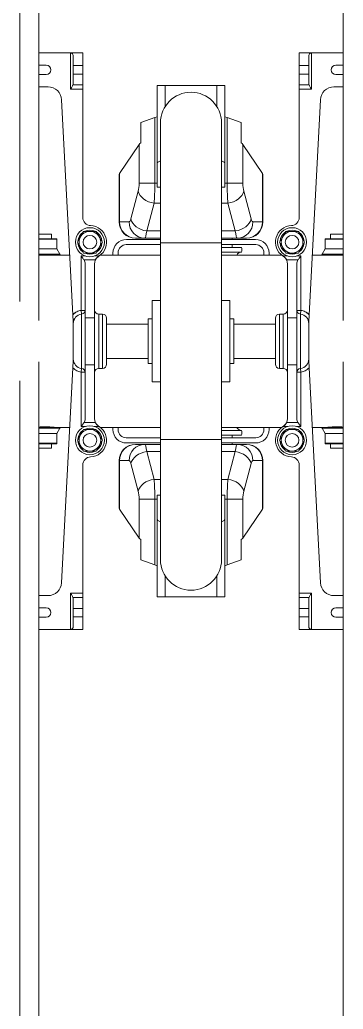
# Model space of a CAD drawing. Header units: feet. Extents: x -17 to 646, y -41 to 598.
# Drawn here: x 428.329 to 429.111, y 555.097 to 557.49 of the extents above; entities that cross this region are included whole.
import ezdxf

# ---------------------------------------------------------------- set-up
doc = ezdxf.new("R2010")
doc.units = ezdxf.units.FT
doc.header["$MEASUREMENT"] = 0

msp = doc.modelspace()

# ---------------------------------------------------------------- linework, layer by layer
at = {"color": 7, "linetype": 'Continuous', "lineweight": 15}
for p, q in [((428.37488, 560.60732), (428.37488, 556.76239)), ((428.37489, 556.76239), (428.37489, 560.60732)), ((429.11089, 560.60732), (429.11089, 556.76239)), ((428.32895, 556.80832), (428.32895, 560.56139)), ((428.32896, 560.56139), (428.32896, 556.80832)), ((428.48126, 557.40952), (428.37488, 557.40952)), ((428.45174, 557.32174), (428.45174, 557.40952)), ((428.4583, 557.3357), (428.4583, 557.40131)), ((428.48126, 557.40952), (428.48126, 557.01169)), ((429.11089, 557.40952), (429.00453, 557.40952)), ((429.00453, 557.40952), (429.00453, 557.01169)), ((429.02749, 557.40131), (429.02749, 557.3357)), ((429.03405, 557.40952), (429.03405, 557.32174)), ((428.39269, 557.37999), (428.37488, 557.37999)), ((428.48126, 557.37875), (428.4583, 557.37875)), ((429.02749, 557.37875), (429.00453, 557.37875)), ((429.11089, 557.37999), (429.09311, 557.37999)), ((428.37488, 557.35702), (428.39269, 557.35702)), ((428.48126, 557.35826), (428.4583, 557.35826)), ((429.00453, 557.35826), (429.02749, 557.35826)), ((429.09311, 557.35702), (429.11089, 557.35702)), ((428.39718, 557.3275), (428.37488, 557.3275)), ((428.48126, 557.32174), (428.45174, 557.32174)), ((428.48126, 557.33199), (428.45759, 557.33199)), ((428.82491, 557.33078), (428.66088, 557.33078)), ((428.66088, 557.33078), (428.66088, 557.08619)), ((428.82491, 557.33078), (428.82491, 557.08619)), ((429.0282, 557.33199), (429.00453, 557.33199)), ((429.03405, 557.32174), (429.00453, 557.32174)), ((429.08861, 557.3275), (429.11089, 557.3275)), ((428.45718, 556.77654), (428.42994, 557.29641)), ((428.72649, 557.31253), (428.72649, 557.31258)), ((428.7593, 557.31253), (428.7593, 557.31258)), ((429.02861, 556.77654), (429.05585, 557.29641)), ((428.62148, 557.24113), (428.65557, 557.25329)), ((428.65557, 557.25329), (428.66088, 557.25519)), ((428.66088, 557.25519), (428.65557, 557.25329)), ((428.65557, 557.09444), (428.65557, 557.25329)), ((428.83022, 557.25329), (428.82491, 557.25519)), ((428.86431, 557.24113), (428.83022, 557.25329)), ((428.83022, 557.25329), (428.83022, 557.09444)), ((428.62148, 557.24113), (428.62148, 557.19201)), ((428.66908, 557.24056), (428.66908, 556.18419)), ((428.81671, 556.18419), (428.81671, 557.24056)), ((428.86431, 557.24113), (428.86431, 557.19201)), ((428.57016, 557.11834), (428.61734, 557.18826)), ((428.61734, 557.18826), (428.61734, 557.09444)), ((428.91563, 557.11834), (428.86845, 557.18826)), ((428.86845, 557.09444), (428.86845, 557.18826)), ((428.56902, 557.11492), (428.56902, 557.00107)), ((428.57016, 557.11834), (428.57016, 557.00107)), ((428.91563, 557.11834), (428.91563, 557.00107)), ((428.91677, 557.11492), (428.91677, 557.00107)), ((428.65557, 557.09444), (428.61734, 557.09444)), ((428.66115, 557.08473), (428.66908, 557.08473)), ((428.81671, 557.08473), (428.82464, 557.08473)), ((428.83022, 557.09444), (428.86845, 557.09444)), ((428.59754, 557.0081), (428.61528, 557.07522)), ((428.88825, 557.0081), (428.87051, 557.07522)), ((428.65351, 557.0464), (428.63577, 556.97928)), ((428.85002, 556.97928), (428.83228, 557.0464)), ((428.56902, 557.00107), (428.59315, 557.00107)), ((428.91677, 557.00107), (428.89264, 557.00107)), ((428.37488, 556.97119), (428.40581, 556.97119)), ((428.37488, 556.96028), (428.4175, 556.96028)), ((428.40581, 556.97119), (428.40581, 556.96028)), ((428.41881, 556.93553), (428.41881, 556.95898)), ((428.66908, 556.95843), (428.58706, 556.95843)), ((428.66908, 556.96171), (428.60839, 556.96171)), ((428.81671, 556.96171), (428.8774, 556.96171)), ((428.89873, 556.95843), (428.81671, 556.95843)), ((428.84228, 556.96171), (428.84228, 556.95843)), ((428.8423, 556.95843), (428.8423, 556.96171)), ((429.06698, 556.93553), (429.06698, 556.95898)), ((429.11089, 556.96028), (429.06829, 556.96028)), ((429.11089, 556.97119), (429.07998, 556.97119)), ((429.07998, 556.96028), (429.07998, 556.97119)), ((428.37488, 556.93553), (428.41881, 556.93553)), ((428.42605, 556.92264), (428.41881, 556.93553)), ((428.41881, 556.93553), (428.42605, 556.92264)), ((428.66908, 556.94596), (428.58641, 556.94596)), ((428.89938, 556.94596), (428.81671, 556.94596)), ((428.81671, 556.93912), (428.8651, 556.93912)), ((428.84228, 556.94596), (428.84228, 556.93912)), ((428.8423, 556.93912), (428.8423, 556.94596)), ((429.05974, 556.92264), (429.06698, 556.93553)), ((429.11089, 556.93553), (429.06698, 556.93553)), ((428.37488, 556.9207), (428.44963, 556.9207)), ((428.47716, 556.78695), (428.47716, 556.91855)), ((428.52097, 556.91855), (428.51941, 556.91755)), ((428.51941, 556.91755), (428.52097, 556.91855)), ((428.52386, 556.9207), (428.66908, 556.9207)), ((428.55426, 556.9207), (428.55426, 556.92562)), ((428.56672, 556.92627), (428.56672, 556.9207)), ((428.81671, 556.92803), (428.8651, 556.92803)), ((428.96193, 556.9207), (428.81671, 556.9207)), ((428.91907, 556.92627), (428.91907, 556.9207)), ((428.93153, 556.9207), (428.93153, 556.92562)), ((428.96638, 556.91755), (428.96482, 556.91855)), ((429.00863, 556.78695), (429.00863, 556.91855)), ((429.11089, 556.9207), (429.03616, 556.9207)), ((428.48424, 556.9091), (428.51183, 556.9091)), ((428.487, 556.52535), (428.487, 556.8994)), ((428.50997, 556.52401), (428.50997, 556.90074)), ((429.00155, 556.9091), (428.97396, 556.9091)), ((428.97582, 556.52401), (428.97582, 556.90074)), ((428.99879, 556.52535), (428.99879, 556.8994)), ((428.6494, 556.8108), (428.6494, 556.61396)), ((428.6494, 556.8108), (428.66908, 556.8108)), ((428.83639, 556.8108), (428.81671, 556.8108)), ((428.83639, 556.8108), (428.83639, 556.61396)), ((428.487, 556.76911), (428.50997, 556.76911)), ((428.51981, 556.77799), (428.52883, 556.77799)), ((428.53867, 556.6566), (428.53867, 556.76815)), ((428.63955, 556.76651), (428.63955, 556.65824)), ((428.63955, 556.76651), (428.6494, 556.76651)), ((428.83639, 556.76651), (428.84624, 556.76651)), ((428.84624, 556.76651), (428.84624, 556.65824)), ((428.94712, 556.6566), (428.94712, 556.76815)), ((428.96598, 556.77799), (428.95696, 556.77799)), ((428.99879, 556.76911), (428.97582, 556.76911)), ((428.4583, 556.75485), (428.45828, 556.75571)), ((428.4583, 556.66947), (428.4583, 556.75528)), ((428.53867, 556.75404), (428.63955, 556.75404)), ((428.84624, 556.75404), (428.94712, 556.75404)), ((429.02749, 556.75485), (429.02751, 556.75571)), ((429.02749, 556.75528), (429.02749, 556.66947)), ((428.63955, 556.67071), (428.53867, 556.67071)), ((428.94712, 556.67071), (428.84624, 556.67071)), ((428.37488, 556.66236), (428.37488, 552.81743)), ((428.37489, 552.81743), (428.37489, 556.66236)), ((428.45718, 556.64821), (428.42994, 556.12834)), ((428.4583, 556.6699), (428.45828, 556.66904)), ((428.487, 556.65565), (428.50997, 556.65565)), ((428.51981, 556.64676), (428.52883, 556.64676)), ((428.6494, 556.65824), (428.63955, 556.65824)), ((428.84624, 556.65824), (428.83639, 556.65824)), ((428.96598, 556.64676), (428.95696, 556.64676)), ((428.99879, 556.65565), (428.97582, 556.65565)), ((429.02749, 556.6699), (429.02751, 556.66904)), ((429.02861, 556.64821), (429.05585, 556.12834)), ((429.11089, 556.66236), (429.11089, 552.81743)), ((428.47716, 556.5062), (428.47716, 556.6378)), ((429.00863, 556.5062), (429.00863, 556.6378)), ((428.32895, 552.86336), (428.32895, 556.61643)), ((428.32896, 556.61643), (428.32896, 552.86336)), ((428.66908, 556.61396), (428.6494, 556.61396)), ((428.83639, 556.61396), (428.81671, 556.61396)), ((428.44963, 556.50405), (428.37488, 556.50405)), ((428.48424, 556.51565), (428.51183, 556.51565)), ((428.51941, 556.5072), (428.52097, 556.5062)), ((428.52097, 556.5062), (428.51941, 556.5072)), ((428.66908, 556.50405), (428.52386, 556.50405)), ((428.55426, 556.49913), (428.55426, 556.50405)), ((428.56672, 556.50405), (428.56672, 556.49848)), ((428.96193, 556.50405), (428.81671, 556.50405)), ((428.91907, 556.49848), (428.91907, 556.50405)), ((428.93153, 556.50405), (428.93153, 556.49913)), ((428.96482, 556.5062), (428.96638, 556.5072)), ((429.00155, 556.51565), (428.97396, 556.51565)), ((429.03616, 556.50405), (429.11089, 556.50405)), ((428.41881, 556.48922), (428.37488, 556.48922)), ((428.42605, 556.50211), (428.41881, 556.48922)), ((428.41881, 556.48922), (428.41881, 556.46577)), ((428.58641, 556.47879), (428.66908, 556.47879)), ((428.81671, 556.49672), (428.8651, 556.49672)), ((428.81671, 556.48563), (428.8651, 556.48563)), ((428.81671, 556.47879), (428.89938, 556.47879)), ((428.84228, 556.48563), (428.84228, 556.47879)), ((428.8423, 556.47879), (428.8423, 556.48563)), ((429.06698, 556.48922), (429.05974, 556.50211)), ((429.06698, 556.46577), (429.06698, 556.48922)), ((429.11089, 556.48922), (429.06698, 556.48922)), ((428.4175, 556.46447), (428.37488, 556.46447)), ((428.40581, 556.46447), (428.40581, 556.45356)), ((428.58706, 556.46633), (428.66908, 556.46633)), ((428.66908, 556.46305), (428.60839, 556.46305)), ((428.89873, 556.46633), (428.81671, 556.46633)), ((428.8774, 556.46305), (428.81671, 556.46305)), ((428.84228, 556.46633), (428.84228, 556.46305)), ((428.8423, 556.46305), (428.8423, 556.46633)), ((429.11089, 556.46447), (429.06829, 556.46447)), ((429.07998, 556.45356), (429.07998, 556.46447)), ((428.40581, 556.45356), (428.37488, 556.45356)), ((428.65351, 556.37835), (428.63577, 556.44548)), ((428.85002, 556.44548), (428.83228, 556.37835)), ((429.11089, 556.45356), (429.07998, 556.45356)), ((428.48126, 556.41307), (428.48126, 556.01524)), ((428.59315, 556.42368), (428.56902, 556.42368)), ((428.56902, 556.30983), (428.56902, 556.42368)), ((428.57016, 556.30641), (428.57016, 556.42368)), ((428.59754, 556.41665), (428.61528, 556.34953)), ((428.87051, 556.34953), (428.88825, 556.41665)), ((428.89264, 556.42368), (428.91677, 556.42368)), ((428.91563, 556.30641), (428.91563, 556.42368)), ((428.91677, 556.30983), (428.91677, 556.42368)), ((429.00453, 556.01524), (429.00453, 556.41307)), ((428.66088, 556.09397), (428.66088, 556.33856)), ((428.66115, 556.34002), (428.66908, 556.34002)), ((428.81671, 556.34002), (428.82464, 556.34002)), ((428.82491, 556.09397), (428.82491, 556.33856)), ((428.61734, 556.23649), (428.61734, 556.33031)), ((428.65557, 556.33031), (428.61734, 556.33031)), ((428.65557, 556.33031), (428.65557, 556.17146)), ((428.83022, 556.33031), (428.86845, 556.33031)), ((428.83022, 556.33031), (428.83022, 556.17146)), ((428.86845, 556.33031), (428.86845, 556.23649)), ((428.57016, 556.30641), (428.61734, 556.23649)), ((428.91563, 556.30641), (428.86845, 556.23649)), ((428.62148, 556.18362), (428.62148, 556.23274)), ((428.86431, 556.23274), (428.86431, 556.18362)), ((428.62148, 556.18362), (428.65557, 556.17146)), ((428.66088, 556.16957), (428.65557, 556.17146)), ((428.65557, 556.17146), (428.66088, 556.16957)), ((428.83022, 556.17146), (428.82491, 556.16957)), ((428.82491, 556.16957), (428.83022, 556.17146)), ((428.86431, 556.18362), (428.83022, 556.17146)), ((428.39718, 556.09725), (428.37488, 556.09725)), ((428.45174, 556.01524), (428.45174, 556.10301)), ((428.45174, 556.10301), (428.48126, 556.10301)), ((428.72649, 556.11222), (428.72649, 556.11217)), ((428.7593, 556.11222), (428.7593, 556.11217)), ((429.03405, 556.10301), (429.00453, 556.10301)), ((429.03405, 556.10301), (429.03405, 556.01524)), ((429.08861, 556.09725), (429.11089, 556.09725)), ((428.45759, 556.09276), (428.48126, 556.09276)), ((428.4583, 556.02344), (428.4583, 556.08905)), ((428.82491, 556.09397), (428.66088, 556.09397)), ((429.0282, 556.09276), (429.00453, 556.09276)), ((429.02749, 556.08905), (429.02749, 556.02344)), ((428.39269, 556.06773), (428.37488, 556.06773)), ((428.4583, 556.06649), (428.48126, 556.06649)), ((429.00453, 556.06649), (429.02749, 556.06649)), ((429.09311, 556.06773), (429.11089, 556.06773)), ((428.37488, 556.04476), (428.39269, 556.04476)), ((428.4583, 556.046), (428.48126, 556.046)), ((429.00453, 556.046), (429.02749, 556.046)), ((429.11089, 556.04476), (429.09311, 556.04476)), ((428.48126, 556.01524), (428.37488, 556.01524)), ((429.11089, 556.01524), (429.00453, 556.01524))]:
    msp.add_line(p, q, dxfattribs=at)
at = {"color": 8, "linetype": 'Continuous', "lineweight": 15}
for p, q in [((428.68056, 557.33078), (428.68056, 557.2801)), ((428.80523, 557.33078), (428.80523, 557.2801)), ((428.66088, 557.09444), (428.65557, 557.09444)), ((428.82491, 557.09444), (428.83022, 557.09444)), ((428.65351, 557.0464), (428.66908, 557.0464)), ((428.83228, 557.0464), (428.81671, 557.0464)), ((428.37488, 556.95898), (428.41881, 556.95898)), ((428.66908, 556.97928), (428.63577, 556.97928)), ((428.81671, 556.97928), (428.85002, 556.97928)), ((429.11089, 556.95898), (429.06698, 556.95898)), ((428.66908, 556.95022), (428.81671, 556.95022)), ((428.37488, 556.92264), (428.42605, 556.92264)), ((428.47716, 556.91855), (428.48741, 556.91855)), ((428.50956, 556.91855), (428.52097, 556.91855)), ((428.97623, 556.91855), (428.96482, 556.91855)), ((428.99838, 556.91855), (429.00863, 556.91855)), ((429.11089, 556.92264), (429.05974, 556.92264)), ((428.47716, 556.78695), (428.4783, 556.77805)), ((428.47716, 556.78695), (428.48696, 556.78695)), ((428.47839, 556.64669), (428.47839, 556.77807)), ((428.51981, 556.64676), (428.51981, 556.77799)), ((428.52883, 556.64676), (428.52883, 556.77799)), ((428.95696, 556.64676), (428.95696, 556.77799)), ((428.96598, 556.64676), (428.96598, 556.77799)), ((428.99883, 556.78695), (429.00863, 556.78695)), ((429.0074, 556.64669), (429.0074, 556.77807)), ((429.00749, 556.77805), (429.00863, 556.78695)), ((428.4783, 556.6467), (428.47716, 556.6378)), ((429.00749, 556.6467), (429.00863, 556.6378)), ((428.47716, 556.6378), (428.48696, 556.6378)), ((429.00863, 556.6378), (428.99883, 556.6378)), ((428.47716, 556.5062), (428.48741, 556.5062)), ((428.50956, 556.5062), (428.52097, 556.5062)), ((428.96482, 556.5062), (428.97623, 556.5062)), ((429.00863, 556.5062), (428.99838, 556.5062)), ((428.42605, 556.50211), (428.37488, 556.50211)), ((429.11089, 556.50211), (429.05974, 556.50211)), ((428.41881, 556.46577), (428.37488, 556.46577)), ((428.66908, 556.47453), (428.81671, 556.47453)), ((429.11089, 556.46577), (429.06698, 556.46577)), ((428.63577, 556.44548), (428.66908, 556.44548)), ((428.81671, 556.44548), (428.85002, 556.44548)), ((428.66908, 556.37835), (428.65351, 556.37835)), ((428.81671, 556.37835), (428.83228, 556.37835)), ((428.65557, 556.33031), (428.66088, 556.33031)), ((428.82491, 556.33031), (428.83022, 556.33031)), ((428.68056, 556.09397), (428.68056, 556.14465)), ((428.80523, 556.09397), (428.80523, 556.14465))]:
    msp.add_line(p, q, dxfattribs=at)
at = {"color": 7, "linetype": 'Continuous', "lineweight": 15, "flags": 128}
for points in [[(428.65351, 557.0464), (428.64673, 557.04767), (428.64016, 557.0498), (428.634, 557.05271), (428.62844, 557.05632), (428.62366, 557.06051), (428.6198, 557.06515), (428.61698, 557.07011), (428.61528, 557.07522)], [(428.83228, 557.0464), (428.83906, 557.04767), (428.84563, 557.0498), (428.85179, 557.05271), (428.85735, 557.05632), (428.86213, 557.06051), (428.86599, 557.06515), (428.86881, 557.07011), (428.87051, 557.07522)], [(428.63577, 556.97928), (428.62899, 556.98055), (428.62242, 556.98268), (428.61626, 556.98559), (428.6107, 556.9892), (428.60592, 556.99339), (428.60206, 556.99803), (428.59924, 557.00299), (428.59754, 557.0081)], [(428.85002, 556.97928), (428.8568, 556.98055), (428.86337, 556.98268), (428.86953, 556.98559), (428.87509, 556.9892), (428.87987, 556.99339), (428.88373, 556.99803), (428.88655, 557.00299), (428.88825, 557.0081)], [(428.63577, 556.44548), (428.62899, 556.4442), (428.62242, 556.44207), (428.61626, 556.43916), (428.6107, 556.43555), (428.60592, 556.43136), (428.60206, 556.42672), (428.59924, 556.42176), (428.59754, 556.41665)], [(428.85002, 556.44548), (428.8568, 556.4442), (428.86337, 556.44207), (428.86953, 556.43916), (428.87509, 556.43555), (428.87987, 556.43136), (428.88373, 556.42672), (428.88655, 556.42176), (428.88825, 556.41665)], [(428.65351, 556.37835), (428.64673, 556.37708), (428.64016, 556.37495), (428.634, 556.37204), (428.62844, 556.36843), (428.62366, 556.36424), (428.6198, 556.3596), (428.61698, 556.35464), (428.61528, 556.34953)], [(428.83228, 556.37835), (428.83906, 556.37708), (428.84563, 556.37495), (428.85179, 556.37204), (428.85735, 556.36843), (428.86213, 556.36424), (428.86599, 556.3596), (428.86881, 556.35464), (428.87051, 556.34953)]]:
    msp.add_lwpolyline(points, dxfattribs=at)
at = {"color": 7, "linetype": 'Continuous', "lineweight": 15}
for centre, radius in [((428.49849, 556.95186), 0.0351), ((428.9873, 556.95186), 0.0351), ((428.49849, 556.95186), 0.02625), ((428.49849, 556.95186), 0.0164), ((428.9873, 556.95186), 0.02625), ((428.9873, 556.95186), 0.0164), ((428.49849, 556.47289), 0.0351), ((428.9873, 556.47289), 0.0351), ((428.49849, 556.47289), 0.02625), ((428.49849, 556.47289), 0.0164), ((428.9873, 556.47289), 0.02625), ((428.9873, 556.47289), 0.0164)]:
    msp.add_circle(centre, radius, dxfattribs=at)
for centre, radius, start, end in [((428.39269, 557.36851), 0.01148, 270, 90), ((429.09311, 557.36851), 0.01148, 90, 270), ((428.39718, 557.29469), 0.03281, 3, 90), ((429.08861, 557.29469), 0.03281, 90, 177), ((428.7429, 557.24056), 0.07381, 0, 180), ((428.50095, 557.01169), 0.01968, 180, 267.64472), ((428.98484, 557.01169), 0.01968, 272.35528, 0), ((428.49849, 556.95186), 0.0292, 64.31563, 115.68436), ((428.49849, 556.95186), 0.04019, 304.01996, 87.64472), ((428.60839, 557.00107), 0.03937, 180, 270), ((428.60899, 557.00054), 0.03883, 179.20634, 269.11267), ((428.63198, 557.00054), 0.03883, 179.20634, 269.11267), ((428.85381, 557.00054), 0.03883, 270.88733, 0.79366), ((428.8768, 557.00054), 0.03883, 270.88733, 0.79366), ((428.8774, 557.00107), 0.03937, 270, 0), ((428.9873, 556.95186), 0.04019, 92.35528, 235.98004), ((428.9873, 556.95186), 0.0292, 64.31563, 115.68436), ((428.4175, 556.95898), 0.0013, 0, 90), ((428.49849, 556.95186), 0.0292, 126.09681, 174.39508), ((428.49849, 556.95186), 0.0292, 5.60492, 53.90319), ((428.58706, 556.92562), 0.03281, 90, 180), ((428.89873, 556.92562), 0.03281, 0, 90), ((428.9873, 556.95186), 0.0292, 126.09681, 174.39508), ((428.9873, 556.95186), 0.0292, 5.60492, 53.90319), ((429.06829, 556.95898), 0.0013, 90, 180), ((428.49849, 556.95186), 0.0292, 184.60084, 234.255), ((428.49849, 556.95186), 0.0292, 305.745, 355.39916), ((428.58641, 556.92627), 0.01968, 90, 180), ((428.8462, 556.93357), 0.01968, 343.6403, 16.3597), ((428.84621, 556.93357), 0.01968, 343.6403, 16.3597), ((428.89938, 556.92627), 0.01968, 0, 90), ((428.9873, 556.95186), 0.0292, 184.60084, 234.255), ((428.9873, 556.95186), 0.0292, 305.745, 355.39916), ((428.42492, 556.922), 0.0013, 270, 29.34274), ((428.49849, 556.95186), 0.0292, 244.84958, 295.15044), ((428.86509, 556.91491), 0.01312, 90, 153.81634), ((428.8651, 556.91491), 0.01312, 90, 153.81634), ((428.9873, 556.95186), 0.0292, 244.84958, 295.15044), ((429.06087, 556.922), 0.0013, 150.65726, 270), ((428.52965, 556.90074), 0.01968, 154.88049, 180), ((428.95614, 556.90074), 0.01968, 0, 25.11951), ((428.48126, 556.75528), 0.02296, 97.18076, 180), ((428.47716, 556.78783), 0.00984, 277.18076, 0), ((428.51981, 556.78783), 0.00984, 180, 270), ((428.52883, 556.76815), 0.00984, 0, 90), ((428.95696, 556.76815), 0.00984, 90, 180), ((428.96598, 556.78783), 0.00984, 270, 0), ((429.00863, 556.78783), 0.00984, 180, 262.81924), ((429.00453, 556.75528), 0.02296, 0, 82.81924), ((428.48126, 556.66947), 0.02296, 180, 262.81924), ((428.47716, 556.63692), 0.00984, 0, 82.81924), ((428.51981, 556.63692), 0.00984, 90, 180), ((428.52883, 556.6566), 0.00984, 270, 0), ((428.95696, 556.6566), 0.00984, 180, 270), ((428.96598, 556.63692), 0.00984, 0, 90), ((429.00863, 556.63692), 0.00984, 97.18076, 180), ((429.00453, 556.66947), 0.02296, 277.18076, 0), ((428.42492, 556.50275), 0.0013, 330.65726, 90), ((428.49849, 556.47289), 0.04019, 272.35528, 55.98004), ((428.52965, 556.52401), 0.01968, 180, 205.11951), ((428.86509, 556.50984), 0.01312, 206.18366, 270), ((428.8651, 556.50984), 0.01312, 206.18366, 270), ((428.9873, 556.47289), 0.04019, 124.01996, 267.64472), ((428.95614, 556.52401), 0.01968, 334.88049, 0), ((429.06087, 556.50275), 0.0013, 90, 209.34274), ((428.49849, 556.47289), 0.0292, 126.09681, 174.39508), ((428.49849, 556.47289), 0.0292, 64.31563, 115.68436), ((428.49849, 556.47289), 0.0292, 5.60492, 53.90319), ((428.58706, 556.49913), 0.03281, 180, 270), ((428.58641, 556.49848), 0.01968, 180, 270), ((428.8462, 556.49118), 0.01968, 343.6403, 16.3597), ((428.84621, 556.49118), 0.01968, 343.6403, 16.3597), ((428.89873, 556.49913), 0.03281, 270, 0), ((428.89938, 556.49848), 0.01968, 270, 0), ((428.9873, 556.47289), 0.0292, 126.09681, 174.39508), ((428.9873, 556.47289), 0.0292, 64.31563, 115.68436), ((428.9873, 556.47289), 0.0292, 5.60492, 53.90319), ((428.4175, 556.46577), 0.0013, 270, 0), ((428.49849, 556.47289), 0.0292, 184.60084, 234.255), ((428.49849, 556.47289), 0.0292, 305.745, 355.39916), ((428.60839, 556.42368), 0.03937, 90, 180), ((428.60899, 556.42422), 0.03883, 90.88733, 180.79366), ((428.63198, 556.42422), 0.03883, 90.88733, 180.79366), ((428.85381, 556.42422), 0.03883, 359.20634, 89.11267), ((428.8768, 556.42422), 0.03883, 359.20634, 89.11267), ((428.8774, 556.42368), 0.03937, 0, 90), ((428.9873, 556.47289), 0.0292, 184.60084, 234.255), ((428.9873, 556.47289), 0.0292, 305.745, 355.39916), ((429.06829, 556.46577), 0.0013, 180, 270), ((428.50095, 556.41307), 0.01968, 92.35528, 180), ((428.49849, 556.47289), 0.0292, 244.84958, 295.15044), ((428.9873, 556.47289), 0.0292, 244.84958, 295.15044), ((428.98484, 556.41307), 0.01968, 0, 87.64472), ((428.7429, 556.18419), 0.07381, 180, 0), ((428.39718, 556.13006), 0.03281, 270, 357), ((429.08861, 556.13006), 0.03281, 183, 270), ((428.39269, 556.05624), 0.01148, 270, 90), ((429.09311, 556.05624), 0.01148, 90, 270)]:
    msp.add_arc(centre, radius, start, end, dxfattribs=at)
for centre, major_axis, ratio, start_param, end_param in [((428.45174, 557.40131), (0, 0.0082), 0.8, 4.712389, 6.2831853), ((429.03405, 557.40131), (0, 0.0082), 0.8, 0, 1.5707963), ((428.45174, 557.3357), (0, 0.0082), 0.8, 4.2431899, 4.712389), ((429.03405, 557.3357), (0, 0.0082), 0.8, 1.5707963, 2.0399954), ((428.65557, 557.18484), (0.03937, 0), 0.364309, 2.6179939, 2.9005235), ((428.83022, 557.18484), (0.03937, 0), 0.364309, 0.2410691, 0.5235988), ((428.68056, 557.1416), (0.01968, 0), 0.4444444, 2.1936229, 3.1415927), ((428.80523, 557.1416), (0.01968, 0), 0.4444444, 0, 0.9479697), ((428.60839, 557.11492), (0.03937, 0), 0.364309, 2.9005235, 3.1415927), ((428.8774, 557.11492), (0.03937, 0), 0.364309, 0, 0.2410691), ((428.61089, 557.09444), (0, 0.02625), 0.2458501, 3.8908116, 4.712389), ((428.64912, 557.09444), (0, 0.06561), 0.0983401, 3.8908116, 4.712389), ((428.68056, 557.08619), (0.01968, 0), 0.4444444, 3.1415927, 3.3090407), ((428.80523, 557.08619), (0.01968, 0), 0.4444444, 6.1157372, 6.2831853), ((428.83667, 557.09444), (0, 0.06561), 0.0983401, 1.5707963, 2.3923737), ((428.8749, 557.09444), (0, 0.02625), 0.2458501, 1.5707963, 2.3923737), ((428.59315, 557.02732), (0, 0.02625), 0.2458501, 3.1415927, 3.8908116), ((428.89264, 557.02732), (0, 0.02625), 0.2458501, 2.3923737, 3.1415927), ((428.63138, 557.02732), (0, 0.06561), 0.0983401, 3.1415927, 3.8908116), ((428.85441, 557.02732), (0, 0.06561), 0.0983401, 2.3923737, 3.1415927), ((428.47716, 556.8994), (0, 0.01395), 0.7053898, 4.712389, 5.4811739), ((429.00863, 556.8994), (0, 0.01395), 0.7053898, 0.8020114, 1.5707963), ((428.47716, 556.52535), (0, 0.01395), 0.7053898, 3.943604, 4.712389), ((429.00863, 556.52535), (0, 0.01395), 0.7053898, 1.5707963, 2.3395813), ((428.63138, 556.39743), (0, 0.06561), 0.0983401, 5.5339663, 6.2831853), ((428.85441, 556.39743), (0, 0.06561), 0.0983401, 0, 0.749219), ((428.59315, 556.39743), (0, 0.02625), 0.2458501, 5.5339663, 6.2831853), ((428.89264, 556.39743), (0, 0.02625), 0.2458501, 0, 0.749219), ((428.64912, 556.33031), (0, 0.06561), 0.0983401, 4.712389, 5.5339663), ((428.83667, 556.33031), (0, 0.06561), 0.0983401, 0.749219, 1.5707963), ((428.61089, 556.33031), (0, 0.02625), 0.2458501, 4.712389, 5.5339663), ((428.68056, 556.33856), (0.01968, 0), 0.4444444, 2.9741446, 3.1415927), ((428.80523, 556.33856), (0.01968, 0), 0.4444444, 0, 0.1674481), ((428.8749, 556.33031), (0, 0.02625), 0.2458501, 0.749219, 1.5707963), ((428.60839, 556.30983), (0.03937, 0), 0.364309, 3.1415927, 3.3826618), ((428.8774, 556.30983), (0.03937, 0), 0.364309, 6.0421162, 6.2831853), ((428.68056, 556.28316), (0.01968, 0), 0.4444444, 3.1415927, 4.0895624), ((428.80523, 556.28316), (0.01968, 0), 0.4444444, 5.3352156, 6.2831853), ((428.65557, 556.23991), (0.03937, 0), 0.364309, 3.3826618, 3.6651914), ((428.83022, 556.23991), (0.03937, 0), 0.364309, 5.7595865, 6.0421162), ((428.45174, 556.08905), (0, 0.0082), 0.8, 4.712389, 5.181588), ((429.03405, 556.08905), (0, 0.0082), 0.8, 1.1015973, 1.5707963), ((428.45174, 556.02344), (0, 0.0082), 0.8, 3.1415927, 4.712389), ((429.03405, 556.02344), (0, 0.0082), 0.8, 1.5707963, 3.1415927)]:
    msp.add_ellipse(centre, major_axis=major_axis, ratio=ratio, start_param=start_param, end_param=end_param, dxfattribs=at)
at = {"color": 7, "linetype": 'Continuous', "lineweight": 15, "extrusion": (0, 0, -1)}
for centre, major_axis, ratio, start_param, end_param in [((428.45174, 557.40131), (0, 0.0082), 0.8, 0, 1.5707963), ((429.03405, 557.40131), (0, 0.0082), 0.8, 4.712389, 6.2831853), ((428.45174, 557.3357), (0, 0.0082), 0.8, 1.5707963, 2.0399954), ((429.03405, 557.3357), (0, 0.0082), 0.8, 4.2431899, 4.712389), ((428.65557, 557.18484), (-0.03937, 0), 0.364309, 0.2410691, 0.5235988), ((428.83022, 557.18484), (-0.03937, 0), 0.364309, 2.6179939, 2.9005235), ((428.68056, 557.1416), (-0.01968, 0), 0.4444444, 0, 0.9479697), ((428.80523, 557.1416), (-0.01968, 0), 0.4444444, 2.1936229, 3.1415927), ((428.60839, 557.11492), (-0.03937, 0), 0.364309, 0, 0.2410691), ((428.8774, 557.11492), (-0.03937, 0), 0.364309, 2.9005235, 3.1415927), ((428.61089, 557.09444), (0, 0.02625), 0.2458501, 1.5707963, 2.3923737), ((428.64912, 557.09444), (0, 0.06561), 0.0983401, 1.5707963, 2.3923737), ((428.68056, 557.08619), (-0.01968, 0), 0.4444444, 6.1157372, 6.2831853), ((428.80523, 557.08619), (-0.01968, 0), 0.4444444, 3.1415927, 3.3090407), ((428.83667, 557.09444), (0, 0.06561), 0.0983401, 3.8908116, 4.712389), ((428.8749, 557.09444), (0, 0.02625), 0.2458501, 3.8908116, 4.712389), ((428.59315, 557.02732), (0, 0.02625), 0.2458501, 2.3923737, 3.1415927), ((428.89264, 557.02732), (0, 0.02625), 0.2458501, 3.1415927, 3.8908116), ((428.63138, 557.02732), (0, 0.06561), 0.0983401, 2.3923737, 3.1415927), ((428.85441, 557.02732), (0, 0.06561), 0.0983401, 3.1415927, 3.8908116), ((428.47716, 556.8994), (0, 0.01395), 0.7053898, 0.8020114, 1.5707963), ((429.00863, 556.8994), (0, 0.01395), 0.7053898, 4.712389, 5.4811739), ((428.47716, 556.52535), (0, 0.01395), 0.7053898, 1.5707963, 2.3395813), ((429.00863, 556.52535), (0, 0.01395), 0.7053898, 3.943604, 4.712389), ((428.63138, 556.39743), (0, 0.06561), 0.0983401, 0, 0.749219), ((428.85441, 556.39743), (0, 0.06561), 0.0983401, 5.5339663, 6.2831853), ((428.59315, 556.39743), (0, 0.02625), 0.2458501, 0, 0.749219), ((428.89264, 556.39743), (0, 0.02625), 0.2458501, 5.5339663, 6.2831853), ((428.64912, 556.33031), (0, 0.06561), 0.0983401, 0.749219, 1.5707963), ((428.83667, 556.33031), (0, 0.06561), 0.0983401, 4.712389, 5.5339663), ((428.61089, 556.33031), (0, 0.02625), 0.2458501, 0.749219, 1.5707963), ((428.68056, 556.33856), (-0.01968, 0), 0.4444444, 0, 0.1674481), ((428.80523, 556.33856), (-0.01968, 0), 0.4444444, 2.9741446, 3.1415927), ((428.8749, 556.33031), (0, 0.02625), 0.2458501, 4.712389, 5.5339663), ((428.60839, 556.30983), (-0.03937, 0), 0.364309, 6.0421162, 6.2831853), ((428.8774, 556.30983), (-0.03937, 0), 0.364309, 3.1415927, 3.3826618), ((428.68056, 556.28316), (-0.01968, 0), 0.4444444, 5.3352156, 6.2831853), ((428.80523, 556.28316), (-0.01968, 0), 0.4444444, 3.1415927, 4.0895624), ((428.65557, 556.23991), (-0.03937, 0), 0.364309, 5.7595865, 6.0421162), ((428.83022, 556.23991), (-0.03937, 0), 0.364309, 3.3826618, 3.6651914), ((428.45174, 556.08905), (0, 0.0082), 0.8, 1.1015973, 1.5707963), ((429.03405, 556.08905), (0, 0.0082), 0.8, 4.712389, 5.181588), ((428.45174, 556.02344), (0, 0.0082), 0.8, 1.5707963, 3.1415927), ((429.03405, 556.02344), (0, 0.0082), 0.8, 3.1415927, 4.712389)]:
    msp.add_ellipse(centre, major_axis=major_axis, ratio=ratio, start_param=start_param, end_param=end_param, dxfattribs=at)
at = {"color": 7, "linetype": 'Continuous', "lineweight": 15}
for points, knots in [([(428.45759, 557.33199), (428.45696, 557.33068), (428.45541, 557.32745), (428.45307, 557.32385), (428.45175, 557.32176), (428.45174, 557.32174)], [0, 0, 0, 0, 0.405195, 0.9962874, 1, 1, 1, 1]), ([(429.0282, 557.33199), (429.02883, 557.33068), (429.03038, 557.32745), (429.03272, 557.32385), (429.03405, 557.32176), (429.03405, 557.32174)], [0, 0, 0, 0, 0.405195, 0.9962874, 1, 1, 1, 1]), ([(428.47576, 556.96499), (428.47558, 556.96468), (428.47422, 556.96232), (428.47165, 556.95788), (428.46935, 556.95388), (428.46818, 556.95186)], [0, 0, 0, 0, 0.0700858, 0.5307822, 1, 1, 1, 1]), ([(428.46818, 556.95186), (428.46941, 556.95399), (428.4719, 556.9583), (428.47446, 556.96274), (428.47576, 556.96499)], [0, 0, 0, 0, 0.495458, 1, 1, 1, 1]), ([(428.48333, 556.97811), (428.4821, 556.97598), (428.47962, 556.97168), (428.47705, 556.96723), (428.47576, 556.96499)], [0, 0, 0, 0, 0.495458, 1, 1, 1, 1]), ([(428.47576, 556.96499), (428.47594, 556.9653), (428.4773, 556.96765), (428.47986, 556.97209), (428.48217, 556.97609), (428.48333, 556.97811)], [0, 0, 0, 0, 0.0700858, 0.5307822, 1, 1, 1, 1]), ([(428.48333, 556.97811), (428.48461, 556.97811), (428.48955, 556.97811), (428.49468, 556.97811), (428.49849, 556.97811)], [0, 0, 0, 0, 0.2575513, 1, 1, 1, 1]), ([(428.49849, 556.97811), (428.49711, 556.97811), (428.49198, 556.97811), (428.48699, 556.97811), (428.48333, 556.97811)], [0, 0, 0, 0, 0.2686336, 1, 1, 1, 1]), ([(428.49849, 556.97811), (428.49986, 556.97811), (428.50499, 556.97811), (428.50999, 556.97811), (428.51364, 556.97811)], [0, 0, 0, 0, 0.2686336, 1, 1, 1, 1]), ([(428.51364, 556.97811), (428.51237, 556.97811), (428.50743, 556.97811), (428.5023, 556.97811), (428.49849, 556.97811)], [0, 0, 0, 0, 0.2575513, 1, 1, 1, 1]), ([(428.52122, 556.96499), (428.52104, 556.9653), (428.51968, 556.96765), (428.51711, 556.97209), (428.5148, 556.97609), (428.51364, 556.97811)], [0, 0, 0, 0, 0.0700858, 0.5307822, 1, 1, 1, 1]), ([(428.51364, 556.97811), (428.51487, 556.97598), (428.51735, 556.97168), (428.51992, 556.96723), (428.52122, 556.96499)], [0, 0, 0, 0, 0.495458, 1, 1, 1, 1]), ([(428.52879, 556.95186), (428.52756, 556.95399), (428.52508, 556.9583), (428.52251, 556.96274), (428.52122, 556.96499)], [0, 0, 0, 0, 0.495458, 1, 1, 1, 1]), ([(428.52122, 556.96499), (428.5214, 556.96468), (428.52276, 556.96232), (428.52532, 556.95788), (428.52763, 556.95388), (428.52879, 556.95186)], [0, 0, 0, 0, 0.0700858, 0.5307822, 1, 1, 1, 1]), ([(428.96458, 556.96499), (428.9644, 556.96468), (428.96304, 556.96232), (428.96047, 556.95788), (428.95816, 556.95388), (428.957, 556.95186)], [0, 0, 0, 0, 0.0700858, 0.5307822, 1, 1, 1, 1]), ([(428.957, 556.95186), (428.95823, 556.95399), (428.96071, 556.9583), (428.96328, 556.96274), (428.96458, 556.96499)], [0, 0, 0, 0, 0.495458, 1, 1, 1, 1]), ([(428.97215, 556.97811), (428.97092, 556.97598), (428.96844, 556.97168), (428.96587, 556.96723), (428.96458, 556.96499)], [0, 0, 0, 0, 0.495458, 1, 1, 1, 1]), ([(428.96458, 556.96499), (428.96475, 556.9653), (428.96611, 556.96765), (428.96868, 556.97209), (428.97099, 556.97609), (428.97215, 556.97811)], [0, 0, 0, 0, 0.0700858, 0.5307822, 1, 1, 1, 1]), ([(428.97215, 556.97811), (428.97342, 556.97811), (428.97836, 556.97811), (428.98349, 556.97811), (428.9873, 556.97811)], [0, 0, 0, 0, 0.2575513, 1, 1, 1, 1]), ([(428.9873, 556.97811), (428.98593, 556.97811), (428.9808, 556.97811), (428.9758, 556.97811), (428.97215, 556.97811)], [0, 0, 0, 0, 0.2686336, 1, 1, 1, 1]), ([(428.9873, 556.97811), (428.98868, 556.97811), (428.99381, 556.97811), (428.9988, 556.97811), (429.00246, 556.97811)], [0, 0, 0, 0, 0.2686336, 1, 1, 1, 1]), ([(429.00246, 556.97811), (429.00119, 556.97811), (428.99625, 556.97811), (428.99111, 556.97811), (428.9873, 556.97811)], [0, 0, 0, 0, 0.2575513, 1, 1, 1, 1]), ([(429.01003, 556.96499), (429.00985, 556.9653), (429.00849, 556.96765), (429.00593, 556.97209), (429.00362, 556.97609), (429.00246, 556.97811)], [0, 0, 0, 0, 0.0700858, 0.5307822, 1, 1, 1, 1]), ([(429.00246, 556.97811), (429.00369, 556.97598), (429.00617, 556.97168), (429.00874, 556.96723), (429.01003, 556.96499)], [0, 0, 0, 0, 0.495458, 1, 1, 1, 1]), ([(429.01761, 556.95186), (429.01638, 556.95399), (429.0139, 556.9583), (429.01133, 556.96274), (429.01003, 556.96499)], [0, 0, 0, 0, 0.495458, 1, 1, 1, 1]), ([(429.01003, 556.96499), (429.01021, 556.96468), (429.01157, 556.96232), (429.01414, 556.95788), (429.01645, 556.95388), (429.01761, 556.95186)], [0, 0, 0, 0, 0.0700858, 0.5307822, 1, 1, 1, 1]), ([(428.46818, 556.95186), (428.46941, 556.94973), (428.4719, 556.94543), (428.47446, 556.94098), (428.47576, 556.93874)], [0, 0, 0, 0, 0.495458, 1, 1, 1, 1]), ([(428.47576, 556.93874), (428.47558, 556.93905), (428.47422, 556.94141), (428.47165, 556.94585), (428.46935, 556.94985), (428.46818, 556.95186)], [0, 0, 0, 0, 0.0700858, 0.5307822, 1, 1, 1, 1]), ([(428.47576, 556.93874), (428.47594, 556.93843), (428.4773, 556.93607), (428.47986, 556.93163), (428.48217, 556.92764), (428.48333, 556.92562)], [0, 0, 0, 0, 0.0700858, 0.5307822, 1, 1, 1, 1]), ([(428.48333, 556.92562), (428.4821, 556.92775), (428.47962, 556.93205), (428.47705, 556.9365), (428.47576, 556.93874)], [0, 0, 0, 0, 0.495458, 1, 1, 1, 1]), ([(428.51364, 556.92562), (428.51487, 556.92775), (428.51735, 556.93205), (428.51992, 556.9365), (428.52122, 556.93874)], [0, 0, 0, 0, 0.495458, 1, 1, 1, 1]), ([(428.52122, 556.93874), (428.52104, 556.93843), (428.51968, 556.93607), (428.51711, 556.93163), (428.5148, 556.92764), (428.51364, 556.92562)], [0, 0, 0, 0, 0.0700858, 0.5307822, 1, 1, 1, 1]), ([(428.52122, 556.93874), (428.5214, 556.93905), (428.52276, 556.94141), (428.52532, 556.94585), (428.52763, 556.94985), (428.52879, 556.95186)], [0, 0, 0, 0, 0.0700858, 0.5307822, 1, 1, 1, 1]), ([(428.52879, 556.95186), (428.52756, 556.94973), (428.52508, 556.94543), (428.52251, 556.94098), (428.52122, 556.93874)], [0, 0, 0, 0, 0.495458, 1, 1, 1, 1]), ([(428.957, 556.95186), (428.95823, 556.94973), (428.96071, 556.94543), (428.96328, 556.94098), (428.96458, 556.93874)], [0, 0, 0, 0, 0.495458, 1, 1, 1, 1]), ([(428.96458, 556.93874), (428.9644, 556.93905), (428.96304, 556.94141), (428.96047, 556.94585), (428.95816, 556.94985), (428.957, 556.95186)], [0, 0, 0, 0, 0.0700858, 0.5307822, 1, 1, 1, 1]), ([(428.96458, 556.93874), (428.96475, 556.93843), (428.96611, 556.93607), (428.96868, 556.93163), (428.97099, 556.92764), (428.97215, 556.92562)], [0, 0, 0, 0, 0.0700858, 0.5307822, 1, 1, 1, 1]), ([(428.97215, 556.92562), (428.97092, 556.92775), (428.96844, 556.93205), (428.96587, 556.9365), (428.96458, 556.93874)], [0, 0, 0, 0, 0.495458, 1, 1, 1, 1]), ([(429.00246, 556.92562), (429.00369, 556.92775), (429.00617, 556.93205), (429.00874, 556.9365), (429.01003, 556.93874)], [0, 0, 0, 0, 0.495458, 1, 1, 1, 1]), ([(429.01003, 556.93874), (429.00985, 556.93843), (429.00849, 556.93607), (429.00593, 556.93163), (429.00362, 556.92764), (429.00246, 556.92562)], [0, 0, 0, 0, 0.0700858, 0.5307822, 1, 1, 1, 1]), ([(429.01003, 556.93874), (429.01021, 556.93905), (429.01157, 556.94141), (429.01414, 556.94585), (429.01645, 556.94985), (429.01761, 556.95186)], [0, 0, 0, 0, 0.0700858, 0.5307822, 1, 1, 1, 1]), ([(429.01761, 556.95186), (429.01638, 556.94973), (429.0139, 556.94543), (429.01133, 556.94098), (429.01003, 556.93874)], [0, 0, 0, 0, 0.495458, 1, 1, 1, 1]), ([(428.47716, 556.91855), (428.47717, 556.91854), (428.47826, 556.91714), (428.48081, 556.91387), (428.48299, 556.91083), (428.48424, 556.9091)], [0, 0, 0, 0, 0.0037768, 0.4323237, 1, 1, 1, 1]), ([(428.48333, 556.92562), (428.48461, 556.92562), (428.48955, 556.92562), (428.49468, 556.92562), (428.49849, 556.92562)], [0, 0, 0, 0, 0.2575513, 1, 1, 1, 1]), ([(428.49849, 556.92562), (428.49711, 556.92562), (428.49198, 556.92562), (428.48699, 556.92562), (428.48333, 556.92562)], [0, 0, 0, 0, 0.2686336, 1, 1, 1, 1]), ([(428.49849, 556.92562), (428.49986, 556.92562), (428.50499, 556.92562), (428.50999, 556.92562), (428.51364, 556.92562)], [0, 0, 0, 0, 0.2686336, 1, 1, 1, 1]), ([(428.51364, 556.92562), (428.51237, 556.92562), (428.50743, 556.92562), (428.5023, 556.92562), (428.49849, 556.92562)], [0, 0, 0, 0, 0.2575513, 1, 1, 1, 1]), ([(428.51941, 556.91755), (428.51794, 556.91648), (428.51499, 556.91435), (428.51279, 556.91107), (428.51197, 556.90939), (428.51183, 556.9091)], [0, 0, 0, 0, 0.451634, 0.9058386, 1, 1, 1, 1]), ([(428.51183, 556.9091), (428.51254, 556.91039), (428.51394, 556.91296), (428.51683, 556.91585), (428.5188, 556.91715), (428.51941, 556.91755)], [0, 0, 0, 0, 0.4092703, 0.8171797, 1, 1, 1, 1]), ([(428.97396, 556.9091), (428.97326, 556.91039), (428.97185, 556.91296), (428.96896, 556.91585), (428.96699, 556.91715), (428.96638, 556.91755)], [0, 0, 0, 0, 0.4092703, 0.8171797, 1, 1, 1, 1]), ([(428.96638, 556.91755), (428.96785, 556.91648), (428.9708, 556.91435), (428.973, 556.91107), (428.97382, 556.90939), (428.97396, 556.9091)], [0, 0, 0, 0, 0.451634, 0.9058386, 1, 1, 1, 1]), ([(428.97215, 556.92562), (428.97342, 556.92562), (428.97836, 556.92562), (428.98349, 556.92562), (428.9873, 556.92562)], [0, 0, 0, 0, 0.2575513, 1, 1, 1, 1]), ([(428.9873, 556.92562), (428.98593, 556.92562), (428.9808, 556.92562), (428.9758, 556.92562), (428.97215, 556.92562)], [0, 0, 0, 0, 0.2686336, 1, 1, 1, 1]), ([(428.9873, 556.92562), (428.98868, 556.92562), (428.99381, 556.92562), (428.9988, 556.92562), (429.00246, 556.92562)], [0, 0, 0, 0, 0.2686336, 1, 1, 1, 1]), ([(429.00246, 556.92562), (429.00119, 556.92562), (428.99625, 556.92562), (428.99111, 556.92562), (428.9873, 556.92562)], [0, 0, 0, 0, 0.2575513, 1, 1, 1, 1]), ([(429.00863, 556.91855), (429.00862, 556.91854), (429.00754, 556.91714), (429.00498, 556.91387), (429.0028, 556.91083), (429.00155, 556.9091)], [0, 0, 0, 0, 0.0037768, 0.4323237, 1, 1, 1, 1]), ([(428.45718, 556.77654), (428.45742, 556.7768), (428.46014, 556.77972), (428.46642, 556.7845), (428.47358, 556.78613), (428.47716, 556.78695)], [0, 0, 0, 0, 0.0456131, 0.5227647, 1, 1, 1, 1]), ([(428.47716, 556.78695), (428.47354, 556.78616), (428.46595, 556.78451), (428.46019, 556.77928), (428.45718, 556.77654)], [0, 0, 0, 0, 0.4775689, 1, 1, 1, 1]), ([(428.45828, 556.75571), (428.4582, 556.75719), (428.45804, 556.76018), (428.45772, 556.76623), (428.45743, 556.77182), (428.45723, 556.77575), (428.45718, 556.77654)], [0, 0, 0, 0, 0.2389722, 0.4836673, 0.8952769, 1, 1, 1, 1]), ([(428.45718, 556.77654), (428.45732, 556.77401), (428.45766, 556.76748), (428.45802, 556.76058), (428.45823, 556.75654), (428.45828, 556.75571)], [0, 0, 0, 0, 0.3341135, 0.8629313, 1, 1, 1, 1]), ([(429.00863, 556.78695), (429.01225, 556.78616), (429.01984, 556.78451), (429.0256, 556.77928), (429.02861, 556.77654)], [0, 0, 0, 0, 0.4775689, 1, 1, 1, 1]), ([(429.02861, 556.77654), (429.02837, 556.7768), (429.02565, 556.77972), (429.01937, 556.7845), (429.01221, 556.78613), (429.00863, 556.78695)], [0, 0, 0, 0, 0.0456131, 0.5227647, 1, 1, 1, 1]), ([(429.02861, 556.77654), (429.02847, 556.77401), (429.02813, 556.76748), (429.02777, 556.76058), (429.02756, 556.75654), (429.02751, 556.75571)], [0, 0, 0, 0, 0.3341135, 0.8629313, 1, 1, 1, 1]), ([(429.02751, 556.75571), (429.02759, 556.75719), (429.02775, 556.76018), (429.02807, 556.76623), (429.02836, 556.77182), (429.02857, 556.77575), (429.02861, 556.77654)], [0, 0, 0, 0, 0.2389722, 0.4836673, 0.8952769, 1, 1, 1, 1]), ([(428.45718, 556.64821), (428.45732, 556.65074), (428.45766, 556.65727), (428.45802, 556.66417), (428.45823, 556.66821), (428.45828, 556.66904)], [0, 0, 0, 0, 0.3341135, 0.8629313, 1, 1, 1, 1]), ([(428.45828, 556.66904), (428.4582, 556.66756), (428.45804, 556.66458), (428.45772, 556.65852), (428.45743, 556.65293), (428.45723, 556.649), (428.45718, 556.64821)], [0, 0, 0, 0, 0.2389722, 0.4836673, 0.8952769, 1, 1, 1, 1]), ([(428.47716, 556.6378), (428.47354, 556.63859), (428.46595, 556.64024), (428.46019, 556.64547), (428.45718, 556.64821)], [0, 0, 0, 0, 0.4775689, 1, 1, 1, 1]), ([(428.45718, 556.64821), (428.45742, 556.64795), (428.46014, 556.64503), (428.46642, 556.64025), (428.47358, 556.63862), (428.47716, 556.6378)], [0, 0, 0, 0, 0.0456131, 0.5227647, 1, 1, 1, 1]), ([(429.02861, 556.64821), (429.02837, 556.64795), (429.02565, 556.64503), (429.01937, 556.64025), (429.01221, 556.63862), (429.00863, 556.6378)], [0, 0, 0, 0, 0.0456131, 0.5227647, 1, 1, 1, 1]), ([(429.00863, 556.6378), (429.01225, 556.63859), (429.01984, 556.64024), (429.0256, 556.64547), (429.02861, 556.64821)], [0, 0, 0, 0, 0.4775689, 1, 1, 1, 1]), ([(429.02751, 556.66904), (429.02759, 556.66756), (429.02775, 556.66458), (429.02807, 556.65852), (429.02836, 556.65293), (429.02857, 556.649), (429.02861, 556.64821)], [0, 0, 0, 0, 0.2389722, 0.4836673, 0.8952769, 1, 1, 1, 1]), ([(429.02861, 556.64821), (429.02847, 556.65074), (429.02813, 556.65727), (429.02777, 556.66417), (429.02756, 556.66821), (429.02751, 556.66904)], [0, 0, 0, 0, 0.3341135, 0.8629313, 1, 1, 1, 1]), ([(428.37489, 556.50484), (428.37505, 556.50486), (428.37695, 556.50502), (428.38233, 556.50531), (428.39019, 556.50547), (428.39823, 556.50531), (428.40532, 556.5049), (428.41071, 556.50442), (428.41359, 556.5041), (428.41389, 556.50407), (428.41401, 556.50405)], [0, 0, 0, 0, 0.0131018, 0.1616372, 0.3098318, 0.4571748, 0.6044884, 0.7526351, 0.9011832, 1, 1, 1, 1]), ([(428.48424, 556.51565), (428.48299, 556.51392), (428.48081, 556.51088), (428.47826, 556.50761), (428.47717, 556.50621), (428.47716, 556.5062)], [0, 0, 0, 0, 0.5676763, 0.9962232, 1, 1, 1, 1]), ([(428.51183, 556.51565), (428.51254, 556.51436), (428.51394, 556.51179), (428.51683, 556.5089), (428.5188, 556.5076), (428.51941, 556.5072)], [0, 0, 0, 0, 0.4092703, 0.8171797, 1, 1, 1, 1]), ([(428.51941, 556.5072), (428.51794, 556.50827), (428.51499, 556.5104), (428.51279, 556.51368), (428.51197, 556.51536), (428.51183, 556.51565)], [0, 0, 0, 0, 0.451634, 0.9058386, 1, 1, 1, 1]), ([(428.96638, 556.5072), (428.96785, 556.50827), (428.9708, 556.5104), (428.973, 556.51368), (428.97382, 556.51536), (428.97396, 556.51565)], [0, 0, 0, 0, 0.451634, 0.9058386, 1, 1, 1, 1]), ([(428.97396, 556.51565), (428.97326, 556.51436), (428.97185, 556.51179), (428.96896, 556.5089), (428.96699, 556.5076), (428.96638, 556.5072)], [0, 0, 0, 0, 0.4092703, 0.8171797, 1, 1, 1, 1]), ([(429.00155, 556.51565), (429.0028, 556.51392), (429.00498, 556.51088), (429.00754, 556.50761), (429.00862, 556.50621), (429.00863, 556.5062)], [0, 0, 0, 0, 0.5676763, 0.9962232, 1, 1, 1, 1]), ([(429.07208, 556.50409), (429.07208, 556.50409), (429.07207, 556.50409), (429.0751, 556.50442), (429.08041, 556.50489), (429.08754, 556.50531), (429.0956, 556.50547), (429.10344, 556.50531), (429.1088, 556.50502), (429.11072, 556.50486), (429.11089, 556.50484)], [0, 0, 0, 0, 0.098417, 0.2456647, 0.3935556, 0.5421387, 0.6903808, 0.837771, 0.9851318, 1, 1, 1, 1]), ([(428.47576, 556.48601), (428.47558, 556.4857), (428.47422, 556.48334), (428.47165, 556.4789), (428.46935, 556.4749), (428.46818, 556.47289)], [0, 0, 0, 0, 0.0700858, 0.5307822, 1, 1, 1, 1]), ([(428.46818, 556.47289), (428.46941, 556.47502), (428.4719, 556.47932), (428.47446, 556.48377), (428.47576, 556.48601)], [0, 0, 0, 0, 0.495458, 1, 1, 1, 1]), ([(428.48333, 556.49913), (428.4821, 556.497), (428.47962, 556.4927), (428.47705, 556.48825), (428.47576, 556.48601)], [0, 0, 0, 0, 0.495458, 1, 1, 1, 1]), ([(428.47576, 556.48601), (428.47594, 556.48632), (428.4773, 556.48868), (428.47986, 556.49312), (428.48217, 556.49712), (428.48333, 556.49913)], [0, 0, 0, 0, 0.0700858, 0.5307822, 1, 1, 1, 1]), ([(428.48333, 556.49913), (428.48461, 556.49913), (428.48955, 556.49913), (428.49468, 556.49913), (428.49849, 556.49913)], [0, 0, 0, 0, 0.2575513, 1, 1, 1, 1]), ([(428.49849, 556.49913), (428.49711, 556.49913), (428.49198, 556.49913), (428.48699, 556.49913), (428.48333, 556.49913)], [0, 0, 0, 0, 0.2686336, 1, 1, 1, 1]), ([(428.49849, 556.49913), (428.49986, 556.49913), (428.50499, 556.49913), (428.50999, 556.49913), (428.51364, 556.49913)], [0, 0, 0, 0, 0.2686336, 1, 1, 1, 1]), ([(428.51364, 556.49913), (428.51237, 556.49913), (428.50743, 556.49913), (428.5023, 556.49913), (428.49849, 556.49913)], [0, 0, 0, 0, 0.2575513, 1, 1, 1, 1]), ([(428.52122, 556.48601), (428.52104, 556.48632), (428.51968, 556.48868), (428.51711, 556.49312), (428.5148, 556.49712), (428.51364, 556.49913)], [0, 0, 0, 0, 0.0700858, 0.5307822, 1, 1, 1, 1]), ([(428.51364, 556.49913), (428.51487, 556.497), (428.51735, 556.4927), (428.51992, 556.48825), (428.52122, 556.48601)], [0, 0, 0, 0, 0.495458, 1, 1, 1, 1]), ([(428.52879, 556.47289), (428.52756, 556.47502), (428.52508, 556.47932), (428.52251, 556.48377), (428.52122, 556.48601)], [0, 0, 0, 0, 0.495458, 1, 1, 1, 1]), ([(428.52122, 556.48601), (428.5214, 556.4857), (428.52276, 556.48334), (428.52532, 556.4789), (428.52763, 556.4749), (428.52879, 556.47289)], [0, 0, 0, 0, 0.0700858, 0.5307822, 1, 1, 1, 1]), ([(428.96458, 556.48601), (428.9644, 556.4857), (428.96304, 556.48334), (428.96047, 556.4789), (428.95816, 556.4749), (428.957, 556.47289)], [0, 0, 0, 0, 0.0700858, 0.5307822, 1, 1, 1, 1]), ([(428.957, 556.47289), (428.95823, 556.47502), (428.96071, 556.47932), (428.96328, 556.48377), (428.96458, 556.48601)], [0, 0, 0, 0, 0.495458, 1, 1, 1, 1]), ([(428.97215, 556.49913), (428.97092, 556.497), (428.96844, 556.4927), (428.96587, 556.48825), (428.96458, 556.48601)], [0, 0, 0, 0, 0.495458, 1, 1, 1, 1]), ([(428.96458, 556.48601), (428.96475, 556.48632), (428.96611, 556.48868), (428.96868, 556.49312), (428.97099, 556.49712), (428.97215, 556.49913)], [0, 0, 0, 0, 0.0700858, 0.5307822, 1, 1, 1, 1]), ([(428.97215, 556.49913), (428.97342, 556.49913), (428.97836, 556.49913), (428.98349, 556.49913), (428.9873, 556.49913)], [0, 0, 0, 0, 0.2575513, 1, 1, 1, 1]), ([(428.9873, 556.49913), (428.98593, 556.49913), (428.9808, 556.49913), (428.9758, 556.49913), (428.97215, 556.49913)], [0, 0, 0, 0, 0.2686336, 1, 1, 1, 1]), ([(428.9873, 556.49913), (428.98868, 556.49913), (428.99381, 556.49913), (428.9988, 556.49913), (429.00246, 556.49913)], [0, 0, 0, 0, 0.2686336, 1, 1, 1, 1]), ([(429.00246, 556.49913), (429.00119, 556.49913), (428.99625, 556.49913), (428.99111, 556.49913), (428.9873, 556.49913)], [0, 0, 0, 0, 0.2575513, 1, 1, 1, 1]), ([(429.01003, 556.48601), (429.00985, 556.48632), (429.00849, 556.48868), (429.00593, 556.49312), (429.00362, 556.49712), (429.00246, 556.49913)], [0, 0, 0, 0, 0.0700858, 0.5307822, 1, 1, 1, 1]), ([(429.00246, 556.49913), (429.00369, 556.497), (429.00617, 556.4927), (429.00874, 556.48825), (429.01003, 556.48601)], [0, 0, 0, 0, 0.495458, 1, 1, 1, 1]), ([(429.01761, 556.47289), (429.01638, 556.47502), (429.0139, 556.47932), (429.01133, 556.48377), (429.01003, 556.48601)], [0, 0, 0, 0, 0.495458, 1, 1, 1, 1]), ([(429.01003, 556.48601), (429.01021, 556.4857), (429.01157, 556.48334), (429.01414, 556.4789), (429.01645, 556.4749), (429.01761, 556.47289)], [0, 0, 0, 0, 0.0700858, 0.5307822, 1, 1, 1, 1]), ([(428.46818, 556.47289), (428.46941, 556.47076), (428.4719, 556.46646), (428.47446, 556.46201), (428.47576, 556.45977)], [0, 0, 0, 0, 0.495458, 1, 1, 1, 1]), ([(428.47576, 556.45977), (428.47558, 556.46008), (428.47422, 556.46243), (428.47165, 556.46687), (428.46935, 556.47087), (428.46818, 556.47289)], [0, 0, 0, 0, 0.0700858, 0.5307822, 1, 1, 1, 1]), ([(428.47576, 556.45977), (428.47594, 556.45945), (428.4773, 556.4571), (428.47986, 556.45266), (428.48217, 556.44866), (428.48333, 556.44664)], [0, 0, 0, 0, 0.0700858, 0.5307822, 1, 1, 1, 1]), ([(428.48333, 556.44664), (428.4821, 556.44877), (428.47962, 556.45308), (428.47705, 556.45752), (428.47576, 556.45977)], [0, 0, 0, 0, 0.495458, 1, 1, 1, 1]), ([(428.51364, 556.44664), (428.51487, 556.44877), (428.51735, 556.45308), (428.51992, 556.45752), (428.52122, 556.45977)], [0, 0, 0, 0, 0.495458, 1, 1, 1, 1]), ([(428.52122, 556.45977), (428.52104, 556.45945), (428.51968, 556.4571), (428.51711, 556.45266), (428.5148, 556.44866), (428.51364, 556.44664)], [0, 0, 0, 0, 0.0700858, 0.5307822, 1, 1, 1, 1]), ([(428.52122, 556.45977), (428.5214, 556.46008), (428.52276, 556.46243), (428.52532, 556.46687), (428.52763, 556.47087), (428.52879, 556.47289)], [0, 0, 0, 0, 0.0700858, 0.5307822, 1, 1, 1, 1]), ([(428.52879, 556.47289), (428.52756, 556.47076), (428.52508, 556.46646), (428.52251, 556.46201), (428.52122, 556.45977)], [0, 0, 0, 0, 0.495458, 1, 1, 1, 1]), ([(428.957, 556.47289), (428.95823, 556.47076), (428.96071, 556.46646), (428.96328, 556.46201), (428.96458, 556.45977)], [0, 0, 0, 0, 0.495458, 1, 1, 1, 1]), ([(428.96458, 556.45977), (428.9644, 556.46008), (428.96304, 556.46243), (428.96047, 556.46687), (428.95816, 556.47087), (428.957, 556.47289)], [0, 0, 0, 0, 0.0700858, 0.5307822, 1, 1, 1, 1]), ([(428.96458, 556.45977), (428.96475, 556.45945), (428.96611, 556.4571), (428.96868, 556.45266), (428.97099, 556.44866), (428.97215, 556.44664)], [0, 0, 0, 0, 0.0700858, 0.5307822, 1, 1, 1, 1]), ([(428.97215, 556.44664), (428.97092, 556.44877), (428.96844, 556.45308), (428.96587, 556.45752), (428.96458, 556.45977)], [0, 0, 0, 0, 0.495458, 1, 1, 1, 1]), ([(429.00246, 556.44664), (429.00369, 556.44877), (429.00617, 556.45308), (429.00874, 556.45752), (429.01003, 556.45977)], [0, 0, 0, 0, 0.495458, 1, 1, 1, 1]), ([(429.01003, 556.45977), (429.00985, 556.45945), (429.00849, 556.4571), (429.00593, 556.45266), (429.00362, 556.44866), (429.00246, 556.44664)], [0, 0, 0, 0, 0.0700858, 0.5307822, 1, 1, 1, 1]), ([(429.01003, 556.45977), (429.01021, 556.46008), (429.01157, 556.46243), (429.01414, 556.46687), (429.01645, 556.47087), (429.01761, 556.47289)], [0, 0, 0, 0, 0.0700858, 0.5307822, 1, 1, 1, 1]), ([(429.01761, 556.47289), (429.01638, 556.47076), (429.0139, 556.46646), (429.01133, 556.46201), (429.01003, 556.45977)], [0, 0, 0, 0, 0.495458, 1, 1, 1, 1]), ([(428.48333, 556.44664), (428.48461, 556.44664), (428.48955, 556.44664), (428.49468, 556.44664), (428.49849, 556.44664)], [0, 0, 0, 0, 0.2575513, 1, 1, 1, 1]), ([(428.49849, 556.44664), (428.49711, 556.44664), (428.49198, 556.44664), (428.48699, 556.44664), (428.48333, 556.44664)], [0, 0, 0, 0, 0.2686336, 1, 1, 1, 1]), ([(428.49849, 556.44664), (428.49986, 556.44664), (428.50499, 556.44664), (428.50999, 556.44664), (428.51364, 556.44664)], [0, 0, 0, 0, 0.2686336, 1, 1, 1, 1]), ([(428.51364, 556.44664), (428.51237, 556.44664), (428.50743, 556.44664), (428.5023, 556.44664), (428.49849, 556.44664)], [0, 0, 0, 0, 0.2575513, 1, 1, 1, 1]), ([(428.97215, 556.44664), (428.97342, 556.44664), (428.97836, 556.44664), (428.98349, 556.44664), (428.9873, 556.44664)], [0, 0, 0, 0, 0.2575513, 1, 1, 1, 1]), ([(428.9873, 556.44664), (428.98593, 556.44664), (428.9808, 556.44664), (428.9758, 556.44664), (428.97215, 556.44664)], [0, 0, 0, 0, 0.2686336, 1, 1, 1, 1]), ([(428.9873, 556.44664), (428.98868, 556.44664), (428.99381, 556.44664), (428.9988, 556.44664), (429.00246, 556.44664)], [0, 0, 0, 0, 0.2686336, 1, 1, 1, 1]), ([(429.00246, 556.44664), (429.00119, 556.44664), (428.99625, 556.44664), (428.99111, 556.44664), (428.9873, 556.44664)], [0, 0, 0, 0, 0.2575513, 1, 1, 1, 1]), ([(428.45174, 556.10301), (428.45175, 556.10299), (428.45307, 556.1009), (428.45541, 556.0973), (428.45696, 556.09407), (428.45759, 556.09276)], [0, 0, 0, 0, 0.0037126, 0.594805, 1, 1, 1, 1]), ([(429.03405, 556.10301), (429.03405, 556.10299), (429.03272, 556.1009), (429.03038, 556.0973), (429.02883, 556.09407), (429.0282, 556.09276)], [0, 0, 0, 0, 0.0037126, 0.594805, 1, 1, 1, 1])]:
    msp.add_open_spline(points, degree=3, knots=knots, dxfattribs=at)

doc.saveas('drawing.dxf')
